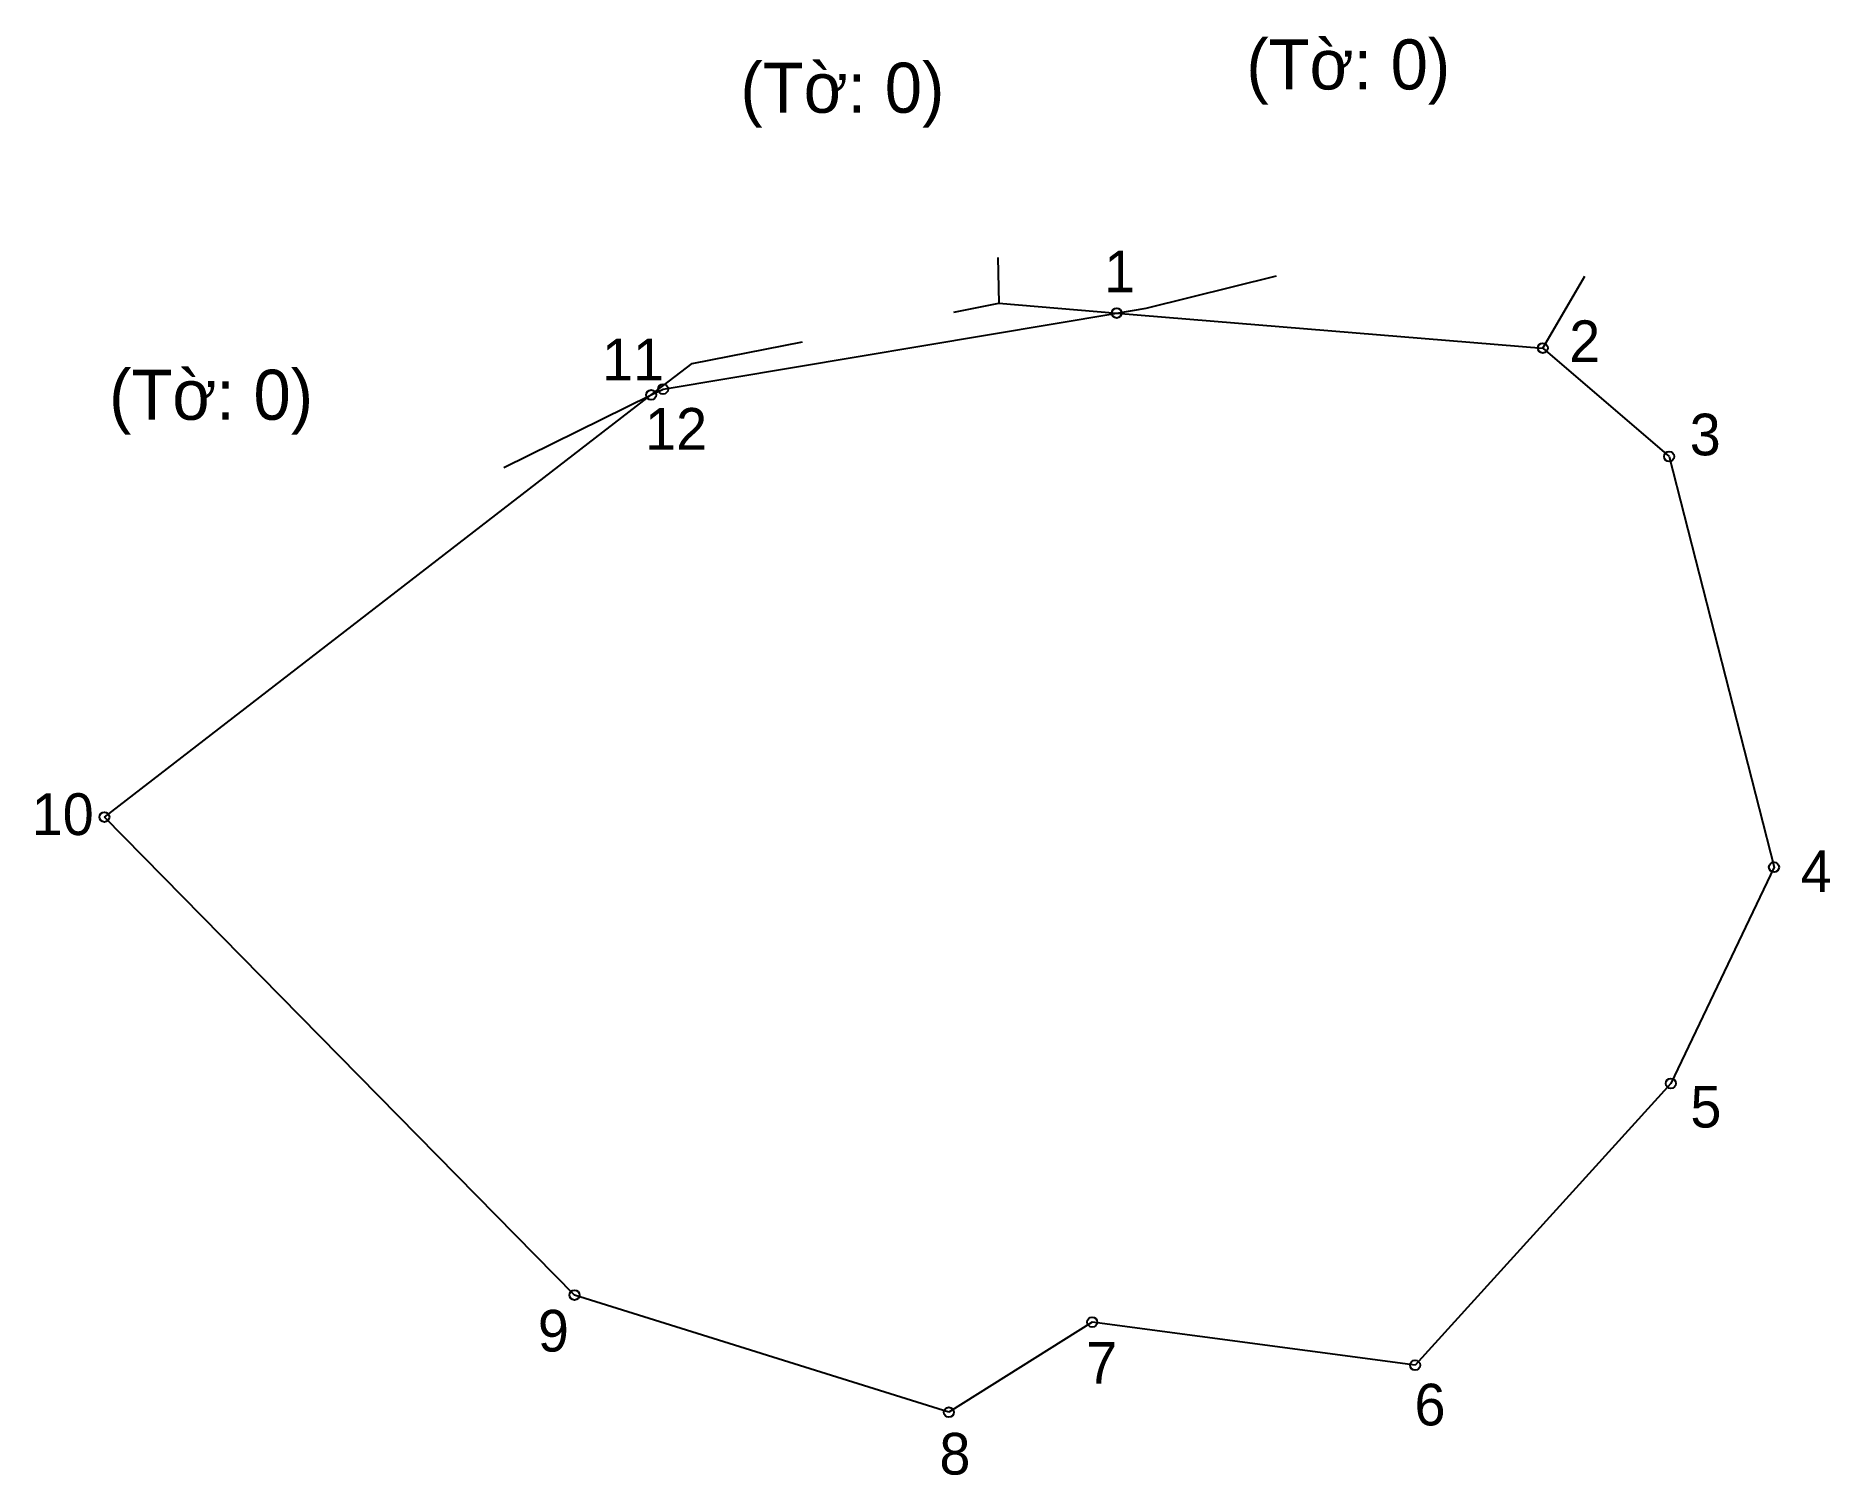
# Model space of a CAD drawing. Extents: x 549220 to 549374, y 1823677 to 1823800.
import ezdxf

# ---------------------------------------------------------------- set-up
doc = ezdxf.new("R2010")
doc.units = 0
for name, color, linetype in [('CanhThua', 7, 'Continuous'), ('MocDinhThua', 7, 'Continuous'), ('NhanTuCan', 7, 'Continuous'), ('RauThua', 7, 'Continuous'), ('SoHieuDinhThua', 7, 'Continuous')]:
    doc.layers.add(name, color=color, linetype=linetype)

msp = doc.modelspace()

# ---------------------------------------------------------------- linework, layer by layer
at = {"layer": 'CanhThua'}
for p, q in [((549273.85, 1823770.11), (549312.59, 1823776.61)), ((549312.59, 1823776.61), (549348.97, 1823773.62)), ((549348.97, 1823773.62), (549359.76, 1823764.35)), ((549272.83, 1823769.61), (549273.85, 1823770.11)), ((549226.14, 1823733.55), (549272.83, 1823769.61)), ((549359.76, 1823764.35), (549368.72, 1823729.26)), ((549266.29, 1823692.71), (549226.14, 1823733.55)), ((549368.72, 1823729.26), (549359.91, 1823710.79)), ((549359.91, 1823710.79), (549338.07, 1823686.71)), ((549298.26, 1823682.69), (549266.29, 1823692.71)), ((549310.5, 1823690.4), (549298.26, 1823682.69)), ((549338.07, 1823686.71), (549310.5, 1823690.4))]:
    msp.add_line(p, q, dxfattribs=at)
at = {"layer": 'MocDinhThua'}
for centre in [(549312.59, 1823776.61), (549348.97, 1823773.62), (549272.83, 1823769.61), (549273.85, 1823770.11), (549359.76, 1823764.35), (549226.14, 1823733.55), (549368.72, 1823729.26), (549359.91, 1823710.79), (549266.29, 1823692.71), (549310.5, 1823690.4), (549338.07, 1823686.71), (549298.26, 1823682.69)]:
    msp.add_circle(centre, 0.428, dxfattribs=at)
at = {"layer": 'RauThua'}
for p, q in [((549302.44, 1823781.35), (549302.52, 1823777.44)), ((549315.11, 1823777.03), (549326.24, 1823779.79)), ((549348.97, 1823773.62), (549352.56, 1823779.76)), ((549348.97, 1823773.62), (549352.56, 1823779.76)), ((549298.68, 1823776.68), (549302.52, 1823777.44)), ((549302.52, 1823777.44), (549312.59, 1823776.61)), ((549302.52, 1823777.44), (549312.59, 1823776.61)), ((549312.59, 1823776.61), (549315.11, 1823777.03)), ((549276.33, 1823772.31), (549285.75, 1823774.15)), ((549272.83, 1823769.61), (549276.33, 1823772.31)), ((549260.24, 1823763.42), (549272.83, 1823769.61))]:
    msp.add_line(p, q, dxfattribs=at)

# ---------------------------------------------------------------- texts
at = {"layer": 'NhanTuCan'}
for p in [(549323.66, 1823795.71), (549280.46, 1823793.72), (549226.55, 1823767.49)]:
    msp.add_text('(Tờ: 0)', height=4.277, dxfattribs=at).set_placement(p)
at = {"layer": 'SoHieuDinhThua'}
for s, height, p in [('1', 3.56, (549311.52, 1823778.39)), ('2', 3.56, (549351.23, 1823772.42)), ('11', 3.565, (549268.63, 1823770.85)), ('12', 3.565, (549272.31, 1823764.93)), ('3', 3.56, (549361.52, 1823764.45)), ('10', 3.565, (549219.93, 1823732.01)), ('4', 3.56, (549371, 1823727.13)), ('5', 3.56, (549361.58, 1823707.02)), ('9', 3.56, (549263.16, 1823687.88)), ('7', 3.56, (549309.99, 1823685.13)), ('6', 3.56, (549338.02, 1823681.57)), ('8', 3.56, (549297.45, 1823677.37))]:
    msp.add_text(s, height=height, dxfattribs=at).set_placement(p)

doc.saveas('drawing.dxf')
